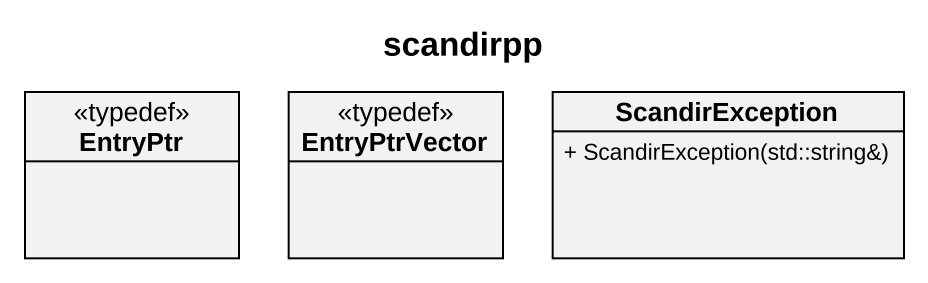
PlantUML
@startuml
title scandirpp
hide circle
hide empty members
skinparam classAttributeIconSize 0
class EntryPtr <<typedef>>
class EntryPtrVector <<typedef>>
class ScandirException {
  + ScandirException(std::string&)
}
@enduml
